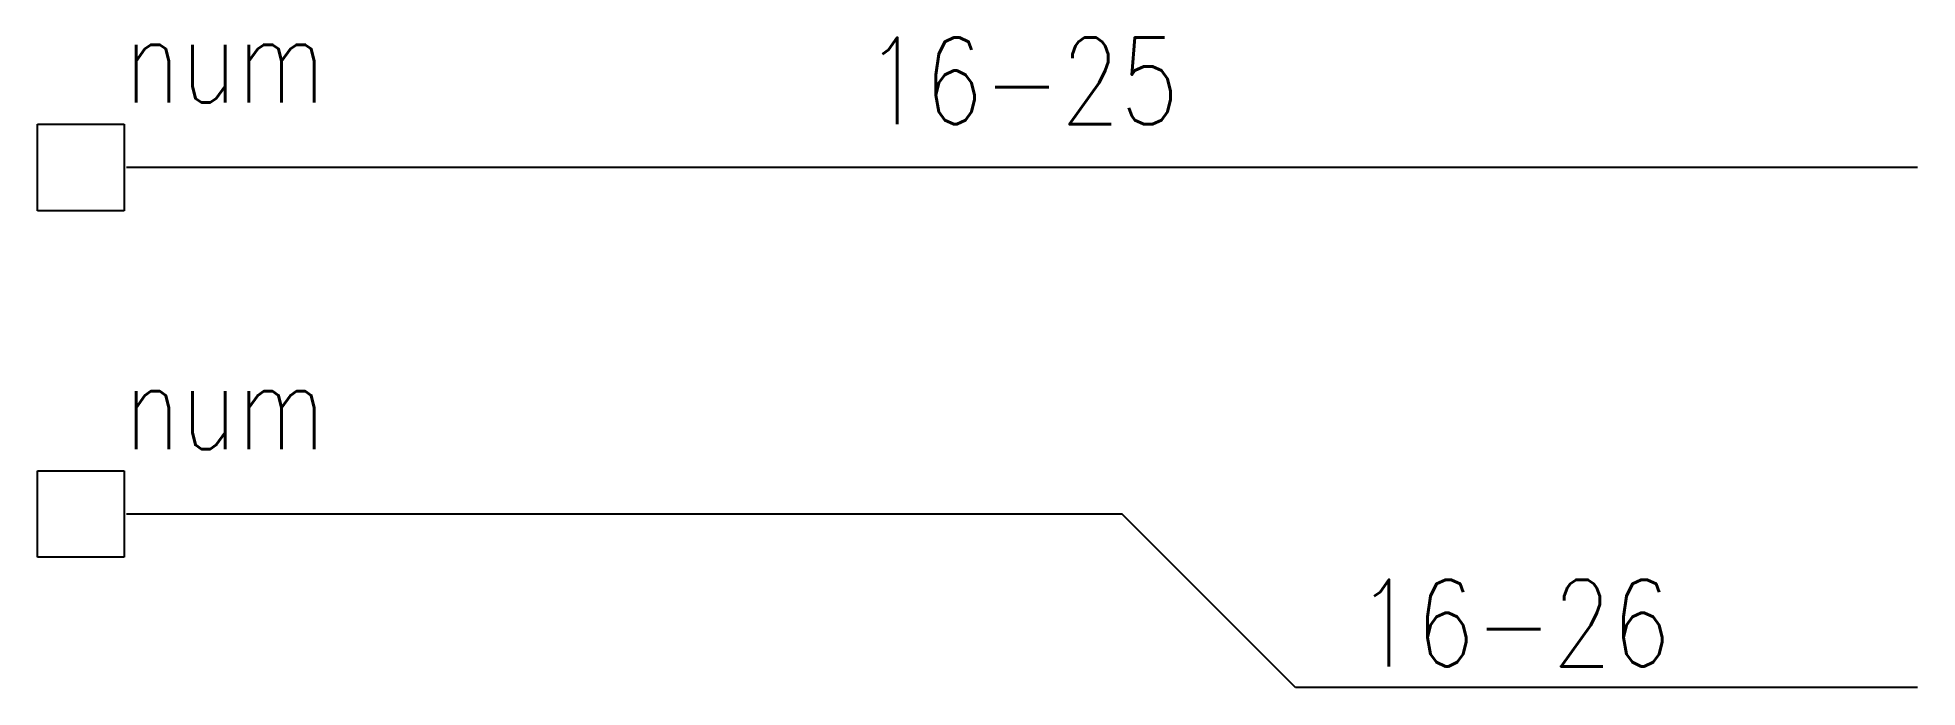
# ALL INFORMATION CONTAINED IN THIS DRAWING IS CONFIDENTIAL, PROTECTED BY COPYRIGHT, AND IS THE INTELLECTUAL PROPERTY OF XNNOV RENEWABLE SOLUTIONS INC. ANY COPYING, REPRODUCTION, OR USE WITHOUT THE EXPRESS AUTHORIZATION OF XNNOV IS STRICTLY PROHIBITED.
# Model space of a CAD drawing. Header units: inches. Extents: x 0 to 2.71, y 0 to 0.94.
import ezdxf
from ezdxf.enums import TextEntityAlignment as Align

# ---------------------------------------------------------------- set-up
doc = ezdxf.new("R2010")
doc.units = ezdxf.units.IN
doc.header["$MEASUREMENT"] = 0
for name, color, linetype in [('BLK_18', 251, 'Continuous'), ('BLU_18', 5, 'Continuous'), ('SYMS', 7, 'Continuous'), ('WIRENO', 92, 'Continuous')]:
    doc.layers.add(name, color=color, linetype=linetype)
doc.styles.add('WD', font='romans.shx')

# ---------------------------------------------------------------- blocks, each defined once
blk = doc.blocks.new('HT0001')
for p, q in [((-0.0625, 0.0625), (0.0625, 0.0625)), ((-0.0625, -0.0625), (-0.0625, 0.0625)), ((0.0625, 0.0625), (0.0625, -0.0625)), ((0.0625, -0.0625), (-0.0625, -0.0625))]:
    blk.add_line(p, q)
at = {"style": 'WD'}
for tag, p, width in [('INST', (0.0625, 0.4196), 0.7), ('LOC', (0.0625, 0.25), 0.7), ('DESC1', (0.0499, -0.3851), 0.8)]:
    blk.add_attdef(tag, p, '', height=0.125, dxfattribs=dict(at, width=width))
at = {"linetype": 'Continuous', "style": 'WD'}
for tag, p, height, width, flags in [('TERM01', (0.0625, 0.0938), 0.125, 0.8, 8), ('TAGSTRIP', (0.0499, -0.2288), 0.125, 0.9, 8), ('CAT', (0.2132, -0.4063), 0.1094, 0.8, 1), ('DESC2', (0.0499, -0.5413), 0.125, 0.8, 8), ('DESC3', (0.0499, -0.6976), 0.125, 0.8, 8)]:
    blk.add_attdef(tag, p, '', height=height, dxfattribs=dict(at, width=width, flags=flags))
at = {"style": 'WD', "flags": 1}
for tag, p, height in [('X2PIN01', (0.0326, 0.0839), 0.0125), ('X2TERM01', (0, 0.0625), 0.0125), ('X2TERMDESC01', (-0.006, 0.0287), 0.025), ('X1TERMDESC01', (0.0393, 0.007), 0.025), ('X1PIN01', (0.0868, 0.0164), 0.0125), ('X4TERM01', (-0.0625, 0), 0.0125), ('X4TERMDESC01', (-0.0552, -0.0229), 0.025), ('STRIPSEQ', (0, 0), 0.00125), ('X1TERM01', (0.0625, 0), 0.0125), ('X4PIN01', (-0.1138, -0.0375), 0.0125), ('LINKTERM', (0, -0.0019), 0.00125), ('X8TERM01', (0, -0.0625), 0.0125), ('X8TERMDESC01', (0, -0.0535), 0.025), ('X8PIN01', (0.0256, -0.0962), 0.0125)]:
    blk.add_attdef(tag, p, '', height=height, dxfattribs=at)
at = {"style": 'WD', "width": 0.7, "flags": 1}
blk.add_attdef('ASSYCODE', (0.0625, -0.2812), '', height=0.01, dxfattribs=at)
at = {"linetype": 'Continuous', "style": 'WD', "width": 0.8, "flags": 1}
blk.add_attdef('MFG', text='', height=0.1094, dxfattribs=at).set_placement((0.0882, -0.4063), align=Align.RIGHT)
blk = doc.blocks.new('WD_WNH')
at = {"linetype": 'Continuous', "style": 'WD', "width": 0.8}
blk.add_attdef('WIRENO', text='', height=0.125, dxfattribs=at).set_placement((0, 0.0625), align=Align.CENTER)
at = {"style": 'WD', "flags": 1}
for tag, p in [('W01USER', (0, 0.0781)), ('W02USER', (0, 0.0703)), ('W03USER', (0, 0.0625)), ('W04USER', (0, 0.0547)), ('W05USER', (0, 0.0469)), ('W06USER', (0, 0.0391)), ('W07USER', (0, 0.0312)), ('W08USER', (0, 0.0234)), ('W09USER', (0, 0.0156)), ('W10USER', (0, 0.0078))]:
    blk.add_attdef(tag, text='', height=0.005, dxfattribs=at).set_placement(p, align=Align.CENTER)

msp = doc.modelspace()

# ---------------------------------------------------------------- linework, layer by layer
at = {"layer": 'BLK_18'}
for p, q in [((1.5657, 0.2503), (0.1285, 0.2503)), ((1.816, 0), (1.5657, 0.2503)), ((2.7135, 0), (1.816, 0))]:
    msp.add_line(p, q, dxfattribs=at)
at = {"layer": 'BLU_18'}
msp.add_line((2.7135, 0.7506), (0.1285, 0.7506), dxfattribs=at)

# ---------------------------------------------------------------- block references
at = {"layer": 'SYMS'}
for p in [(0.0625, 0.7506), (0.0625, 0.2503)]:
    msp.add_blockref('HT0001', p, dxfattribs=at).add_auto_attribs({'TERM01': 'num'})
at = {"layer": 'WIRENO'}
ref = msp.add_blockref('WD_WNH', (1.421, 0.7506), dxfattribs=at)
ref.add_attrib('WIRENO', '16-25', dxfattribs={"linetype": 'Continuous', "height": 0.125, "style": 'WD', "width": 0.8}).set_placement((1.421, 0.8131), align=Align.CENTER)
ref = msp.add_blockref('WD_WNH', (1.2783, 0.2503), dxfattribs=at)
ref.add_attrib('WIRENO', '16-26', dxfattribs={"linetype": 'Continuous', "height": 0.125, "style": 'WD', "width": 0.8}).set_placement((2.1307, 0.0303), align=Align.CENTER)

doc.saveas('drawing.dxf')
